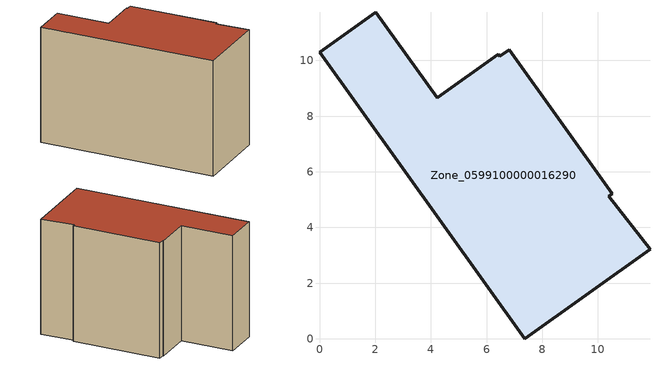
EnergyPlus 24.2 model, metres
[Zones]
Zone_0599100000016290
 floor ground (C_G): 10.39,5.12 11.87,3.21 7.37,0 0,10.29 2.03,11.73 4.23,8.65 6.42,10.22 6.47,10.16 6.81,10.39 10.52,5.21 z0
 wall outside (C_F): 10.52,5.21 6.81,10.39 6.47,10.16 6.42,10.22 4.23,8.65 2.03,11.73 0,10.29 7.37,0 11.87,3.21 10.39,5.12 10.52,5.21 z0:8.38
 roof outside (C_R): 10.39,5.12 10.52,5.21 6.81,10.39 6.47,10.16 6.42,10.22 4.23,8.65 2.03,11.73 0,10.29 7.37,0 11.87,3.21 z8.38
[BUILDING]
Pand.0599100000016290: North Axis=0; Terrain=City; Loads Convergence Tolerance Value=0.04; Temperature Convergence Tolerance Value=0.4; Solar Distribution=FullExterior; Maximum Number of Warmup Days=25; Minimum Number of Warmup Days=1
[Site:Location]
Rotterdam.The.Hague.AP_ZH_NLD Design_Conditions: Latitude=51.96; Longitude=4.45; Time Zone=1; Elevation=-4.5
[SITE:GROUNDTEMPERATURE:BUILDINGSURFACE]
18, 18, 18, 18, 18, 18, 18, 18, 18, 18, 18, 18
[MATERIAL] Thermal Absorptance=0.9; Solar Absorptance=0.7; Visible Absorptance=0.7
Name | Roughness | Thickness | Conductivity | Density | Specific Heat
G.TC.1975-1991 | MediumSmooth | 0.15 | 0.288461 | 540 | 1210
F.TC.1975-1991 | Rough | 0.3 | 0.230769 | 1920 | 840
R.TC.1975-1991 | MediumRough | 0.2 | 0.153846 | 1500 | 1000
[CONSTRUCTION]
C_G: G.TC.1975-1991
C_F: F.TC.1975-1991
C_R: R.TC.1975-1991
[ZONE]
Zone_0599100000016290: Type=1; Multiplier=1; Ceiling Height=Autocalculate; Volume=Autocalculate; Floor Area=autocalculate; Part of Total Floor Area=Yes
[ZONEINFILTRATION:DESIGNFLOWRATE]
Infil_Zone_0599100000016290: Zone or ZoneList or Space or SpaceList=Zone_0599100000016290; Schedule=AlwaysOn; Design Flow Rate Calculation Method=Flow/Area; Flow Rate per Floor Area=0.003; Constant Term Coefficient=1; Temperature Term Coefficient=0; Velocity Term Coefficient=0; Velocity Squared Term Coefficient=0
[HVACTEMPLATE:ZONE:IDEALLOADSAIRSYSTEM]
Zone_0599100000016290: Maximum Heating Supply Air Temperature=50; Minimum Cooling Supply Air Temperature=13; Maximum Heating Supply Air Humidity Ratio=0.0156; Minimum Cooling Supply Air Humidity Ratio=0.0077; Heating Limit=NoLimit; Cooling Limit=NoLimit; Dehumidification Control Type=ConstantSensibleHeatRatio; Cooling Sensible Heat Ratio=0.7; Dehumidification Setpoint=60; Humidification Control Type=None; Humidification Setpoint=30; Outdoor Air Method=None; Outdoor Air Flow Rate per Person=0.00944; Outdoor Air Flow Rate per Zone Floor Area=0; Outdoor Air Flow Rate per Zone=0; Demand Controlled Ventilation Type=None; Outdoor Air Economizer Type=NoEconomizer; Heat Recovery Type=None; Sensible Heat Recovery Effectiveness=0.7; Latent Heat Recovery Effectiveness=0.65
[ZONECONTROL:THERMOSTAT]
ThermostatControl_Zone_0599100000016290: Zone or ZoneList=Zone_0599100000016290; Control Type Schedule=DualSetpointControlType; Control 1=Thermostat_Zone_0599100000016290; Temperature Difference Between Cutout And Setpoint=0
[THERMOSTATSETPOINT:DUALSETPOINT]
Thermostat_Zone_0599100000016290: Heating Setpoint Temperature Schedule=HeatingSetpoint_Zone_0599100000016290; Cooling Setpoint Temperature Schedule=CoolingSetpoint_Zone_0599100000016290
[SCHEDULE:COMPACT]
HeatingSetpoint_Zone_0599100000016290: Through: 12/31, For: AllDays, Until: 24:00, 21
CoolingSetpoint_Zone_0599100000016290: Through: 12/31, For: AllDays, Until: 24:00, 24
DualSetpointControlType: Through: 12/31, For: AllDays, Until: 24:00, 4
AlwaysOn: Through: 12/31, For: AllDays, Until: 24:00, 1
